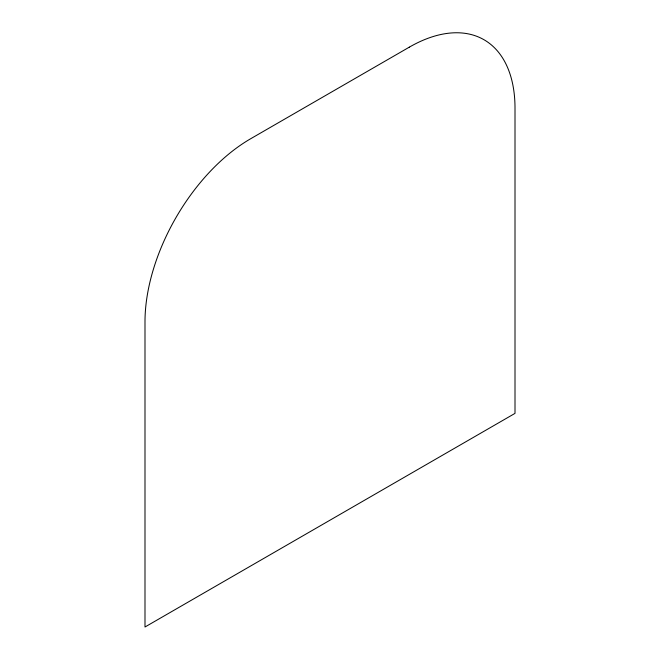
<?xml version="1.0" encoding="UTF-8"?>
<svg xmlns="http://www.w3.org/2000/svg" width="660" height="660" viewBox="0 0 660 660"><rect width="100%" height="100%" fill="white"/><g stroke="black" fill="none" stroke-linecap="round" stroke-linejoin="round"><path stroke-width="0.99" d="M409.291 47.165L250.709 138.715A149.506 86.32 -60 0 0 144.994 321.824L144.994 627L515.006 413.374L515.006 108.199A149.506 86.32 -60 0 0 409.291 47.165"/></g></svg>
